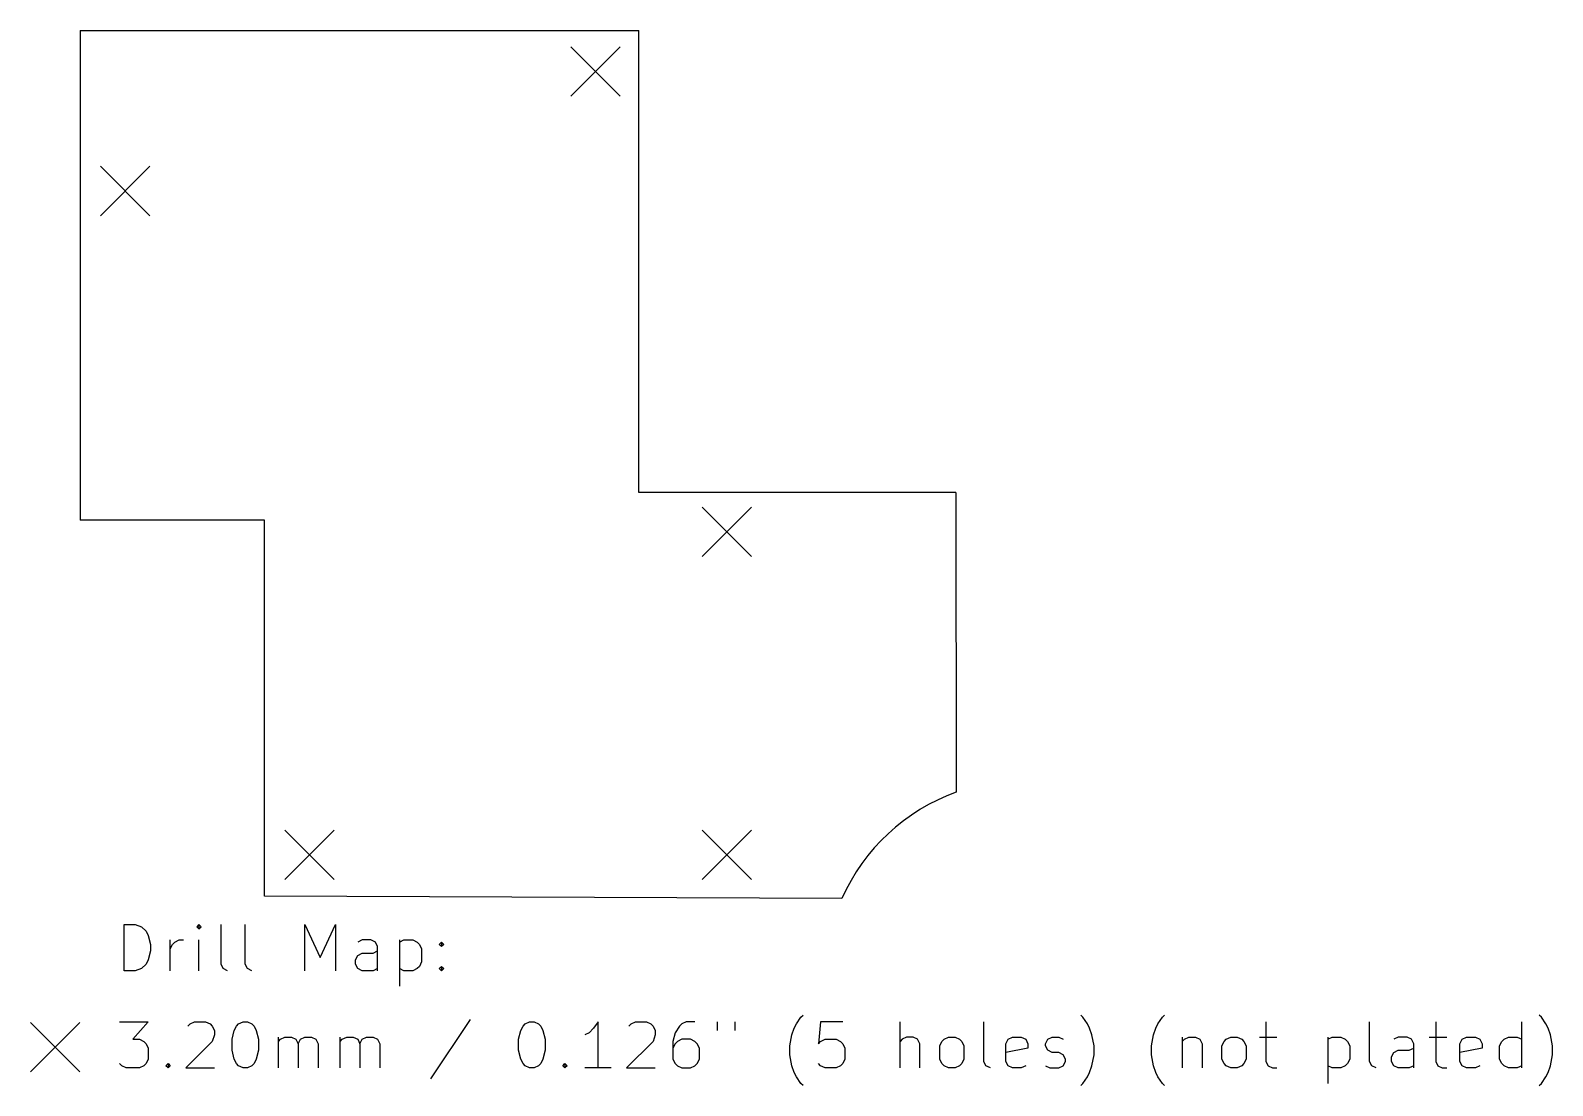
# Model space of a CAD drawing. Extents: x 72.7 to 171.4, y -163.5 to -95.1.
import ezdxf

# ---------------------------------------------------------------- set-up
doc = ezdxf.new("R2010")
doc.units = 0
doc.layers.add('BLACK', color=7, linetype='CONTINUOUS')

msp = doc.modelspace()

# ---------------------------------------------------------------- linework, layer by layer
at = {"layer": 'BLACK', "linetype": 'CONTINUOUS'}
for p, q in [((75.946, -95.124), (112.141, -95.124)), ((75.946, -95.124), (75.946, -126.873)), ((112.141, -125.095), (112.141, -95.124)), ((107.747, -96.19), (110.947, -99.39)), ((110.947, -96.19), (107.747, -99.39)), ((77.267, -103.937), (80.467, -107.137)), ((80.467, -103.937), (77.267, -107.137)), ((132.682, -125.095), (112.141, -125.095)), ((132.682, -125.095), (132.715, -144.526)), ((116.256, -126.035), (119.456, -129.235)), ((119.456, -126.035), (116.256, -129.235)), ((87.884, -126.873), (75.946, -126.873)), ((87.884, -151.257), (87.884, -126.873)), ((89.205, -146.99), (92.405, -150.19)), ((92.405, -146.99), (89.205, -150.19)), ((116.256, -146.99), (119.456, -150.19)), ((119.456, -146.99), (116.256, -150.19)), ((125.307, -151.422), (87.884, -151.257)), ((78.7853, -156.104), (78.7853, -153.104)), ((78.7853, -153.104), (79.4996, -153.104)), ((79.4996, -153.104), (79.9281, -153.247)), ((79.9281, -153.247), (80.2139, -153.532)), ((80.2139, -153.532), (80.3567, -153.818)), ((80.3567, -153.818), (80.4996, -154.39)), ((83.6424, -153.104), (83.4996, -153.247)), ((83.4996, -153.247), (83.6424, -153.39)), ((83.7853, -153.247), (83.6424, -153.104)), ((83.6424, -153.104), (83.6424, -153.39)), ((83.6424, -153.39), (83.7853, -153.247)), ((85.071, -155.675), (85.071, -153.104)), ((86.6424, -155.675), (86.6424, -153.104)), ((90.4996, -156.104), (90.4996, -153.104)), ((90.4996, -153.104), (91.4996, -155.247)), ((91.4996, -155.247), (92.4996, -153.104)), ((92.4996, -153.104), (92.4996, -156.104)), ((80.4996, -154.818), (80.3567, -155.39)), ((80.4996, -154.39), (80.4996, -154.818)), ((81.7853, -156.104), (81.7853, -154.104)), ((81.7853, -154.675), (81.9281, -154.39)), ((81.9281, -154.39), (82.071, -154.247)), ((82.071, -154.247), (82.3567, -154.104)), ((82.3567, -154.104), (82.6424, -154.104)), ((83.6424, -156.104), (83.6424, -154.104)), ((94.2139, -154.104), (93.9281, -154.247)), ((94.7853, -154.104), (94.2139, -154.104)), ((95.071, -154.247), (94.7853, -154.104)), ((94.9281, -154.961), (95.2139, -154.818)), ((95.2139, -154.532), (95.071, -154.247)), ((95.2139, -156.104), (95.2139, -154.532)), ((96.6424, -154.104), (96.6424, -157.104)), ((96.6424, -154.247), (96.9281, -154.104)), ((96.9281, -154.104), (97.4996, -154.104)), ((97.4996, -154.104), (97.7853, -154.247)), ((97.7853, -154.247), (97.9281, -154.39)), ((97.9281, -154.39), (98.071, -154.675)), ((98.071, -154.675), (98.071, -155.532)), ((99.2139, -154.39), (99.3567, -154.247)), ((99.3567, -154.532), (99.2139, -154.39)), ((99.3567, -154.247), (99.4996, -154.39)), ((99.3567, -154.247), (99.3567, -154.532)), ((99.4996, -154.39), (99.3567, -154.532)), ((80.2139, -155.675), (79.9281, -155.961)), ((80.3567, -155.39), (80.2139, -155.675)), ((85.2139, -155.961), (85.071, -155.675)), ((86.7853, -155.961), (86.6424, -155.675)), ((93.7853, -155.39), (93.9281, -155.104)), ((93.7853, -155.675), (93.7853, -155.39)), ((93.9281, -155.961), (93.7853, -155.675)), ((93.9281, -155.104), (94.2139, -154.961)), ((94.2139, -154.961), (94.9281, -154.961)), ((97.9281, -155.818), (97.7853, -155.961)), ((98.071, -155.532), (97.9281, -155.818)), ((99.2139, -155.961), (99.3567, -155.818)), ((99.3567, -155.818), (99.4996, -155.961)), ((99.3567, -155.818), (99.3567, -156.104)), ((79.4996, -156.104), (78.7853, -156.104)), ((79.9281, -155.961), (79.4996, -156.104)), ((85.4996, -156.104), (85.2139, -155.961)), ((87.071, -156.104), (86.7853, -155.961)), ((94.2139, -156.104), (93.9281, -155.961)), ((94.9281, -156.104), (94.2139, -156.104)), ((95.2139, -155.961), (94.9281, -156.104)), ((96.9281, -156.104), (96.6424, -155.961)), ((97.4996, -156.104), (96.9281, -156.104)), ((97.7853, -155.961), (97.4996, -156.104)), ((99.3567, -156.104), (99.2139, -155.961)), ((99.4996, -155.961), (99.3567, -156.104)), ((72.721, -159.447), (75.921, -162.647)), ((75.921, -159.447), (72.721, -162.647)), ((78.4996, -159.404), (80.3567, -159.404)), ((80.3567, -159.404), (79.3567, -160.547)), ((82.9281, -159.69), (83.071, -159.547)), ((83.071, -159.547), (83.3567, -159.404)), ((83.3567, -159.404), (84.071, -159.404)), ((84.071, -159.404), (84.3567, -159.547)), ((84.3567, -159.547), (84.4996, -159.69)), ((84.4996, -159.69), (84.6424, -159.975)), ((85.9281, -159.975), (86.071, -159.69)), ((86.071, -159.69), (86.2139, -159.547)), ((86.2139, -159.547), (86.4996, -159.404)), ((86.4996, -159.404), (86.7853, -159.404)), ((86.7853, -159.404), (87.071, -159.547)), ((87.071, -159.547), (87.2139, -159.69)), ((87.2139, -159.69), (87.3567, -159.975)), ((101.214, -159.261), (98.6424, -163.118)), ((104.5, -159.975), (104.642, -159.69)), ((104.642, -159.69), (104.785, -159.547)), ((104.785, -159.547), (105.071, -159.404)), ((105.071, -159.404), (105.357, -159.404)), ((105.357, -159.404), (105.642, -159.547)), ((105.642, -159.547), (105.785, -159.69)), ((105.785, -159.69), (105.928, -159.975)), ((109.5, -159.404), (109.214, -159.832)), ((109.5, -162.404), (109.5, -159.404)), ((111.5, -159.69), (111.642, -159.547)), ((111.642, -159.547), (111.928, -159.404)), ((111.928, -159.404), (112.642, -159.404)), ((112.642, -159.404), (112.928, -159.547)), ((112.928, -159.547), (113.071, -159.69)), ((113.071, -159.69), (113.214, -159.975)), ((114.785, -159.69), (114.5, -160.118)), ((114.928, -159.547), (114.785, -159.69)), ((115.214, -159.404), (114.928, -159.547)), ((115.785, -159.404), (115.214, -159.404)), ((117.214, -159.404), (117.214, -159.975)), ((118.357, -159.404), (118.357, -159.975)), ((122.214, -159.832), (122.357, -159.547)), ((122.357, -159.547), (122.642, -159.118)), ((122.642, -159.118), (122.785, -158.975)), ((123.928, -159.404), (123.785, -160.832)), ((125.357, -159.404), (123.928, -159.404)), ((129.071, -162.404), (129.071, -159.404)), ((134.5, -161.975), (134.5, -159.404)), ((140.928, -159.118), (140.785, -158.975)), ((141.214, -159.547), (140.928, -159.118)), ((141.357, -159.832), (141.214, -159.547)), ((145.642, -159.832), (145.785, -159.547)), ((145.785, -159.547), (146.071, -159.118)), ((146.071, -159.118), (146.214, -158.975)), ((152.785, -159.404), (152.785, -161.975)), ((159.5, -161.975), (159.5, -159.404)), ((163.785, -159.404), (163.785, -161.975)), ((169.357, -162.404), (169.357, -159.404)), ((170.642, -159.118), (170.5, -158.975)), ((170.928, -159.547), (170.642, -159.118)), ((171.071, -159.832), (170.928, -159.547)), ((79.3567, -160.547), (79.7853, -160.547)), ((79.7853, -160.547), (80.071, -160.69)), ((80.071, -160.69), (80.2139, -160.832)), ((84.4996, -160.69), (82.7853, -162.404)), ((84.6424, -160.261), (84.4996, -160.69)), ((84.6424, -159.975), (84.6424, -160.261)), ((85.7853, -160.547), (85.9281, -159.975)), ((85.7853, -161.261), (85.7853, -160.547)), ((87.3567, -159.975), (87.4996, -160.547)), ((87.4996, -160.547), (87.4996, -161.261)), ((88.7853, -162.404), (88.7853, -160.404)), ((88.7853, -160.69), (88.9281, -160.547)), ((88.9281, -160.547), (89.2139, -160.404)), ((89.2139, -160.404), (89.6424, -160.404)), ((89.6424, -160.404), (89.9281, -160.547)), ((89.9281, -160.547), (90.071, -160.832)), ((90.071, -160.832), (90.2139, -160.547)), ((90.2139, -160.547), (90.4996, -160.404)), ((90.4996, -160.404), (90.9281, -160.404)), ((90.9281, -160.404), (91.2139, -160.547)), ((91.2139, -160.547), (91.3567, -160.832)), ((92.7853, -162.404), (92.7853, -160.404)), ((92.7853, -160.69), (92.9281, -160.547)), ((92.9281, -160.547), (93.2139, -160.404)), ((93.2139, -160.404), (93.6424, -160.404)), ((93.6424, -160.404), (93.9281, -160.547)), ((93.9281, -160.547), (94.071, -160.832)), ((94.071, -160.832), (94.2139, -160.547)), ((94.2139, -160.547), (94.4996, -160.404)), ((94.4996, -160.404), (94.9281, -160.404)), ((94.9281, -160.404), (95.2139, -160.547)), ((95.2139, -160.547), (95.3567, -160.832)), ((104.357, -160.547), (104.5, -159.975)), ((104.357, -161.261), (104.357, -160.547)), ((105.928, -159.975), (106.071, -160.547)), ((106.071, -160.547), (106.071, -161.261)), ((108.928, -160.118), (108.642, -160.261)), ((109.214, -159.832), (108.928, -160.118)), ((113.071, -160.69), (111.357, -162.404)), ((113.214, -160.261), (113.071, -160.69)), ((113.214, -159.975), (113.214, -160.261)), ((114.5, -160.118), (114.357, -160.69)), ((114.357, -160.69), (114.357, -161.832)), ((114.642, -160.69), (114.5, -160.832)), ((114.928, -160.547), (114.642, -160.69)), ((115.5, -160.547), (114.928, -160.547)), ((115.785, -160.69), (115.5, -160.547)), ((115.928, -160.832), (115.785, -160.69)), ((121.928, -160.975), (122.071, -160.261)), ((122.071, -160.261), (122.214, -159.832)), ((123.785, -160.832), (123.928, -160.69)), ((123.928, -160.69), (124.214, -160.547)), ((124.214, -160.547), (124.928, -160.547)), ((124.928, -160.547), (125.214, -160.69)), ((125.214, -160.69), (125.357, -160.832)), ((129.214, -160.547), (129.071, -160.69)), ((129.5, -160.404), (129.214, -160.547)), ((129.928, -160.404), (129.5, -160.404)), ((130.214, -160.547), (129.928, -160.404)), ((130.357, -160.832), (130.214, -160.547)), ((131.642, -160.975), (131.785, -160.69)), ((131.785, -160.69), (131.928, -160.547)), ((131.928, -160.547), (132.214, -160.404)), ((132.214, -160.404), (132.642, -160.404)), ((132.642, -160.404), (132.928, -160.547)), ((132.928, -160.547), (133.071, -160.69)), ((133.071, -160.69), (133.214, -160.975)), ((135.928, -160.832), (136.071, -160.547)), ((136.071, -160.547), (136.357, -160.404)), ((136.357, -160.404), (136.928, -160.404)), ((136.928, -160.404), (137.214, -160.547)), ((137.214, -160.547), (137.357, -160.832)), ((138.5, -160.832), (138.642, -160.547)), ((138.642, -160.547), (138.928, -160.404)), ((138.928, -160.404), (139.357, -160.404)), ((139.357, -160.404), (139.642, -160.547)), ((141.5, -160.261), (141.357, -159.832)), ((141.642, -160.975), (141.5, -160.261)), ((145.357, -160.975), (145.5, -160.261)), ((145.5, -160.261), (145.642, -159.832)), ((147.357, -160.404), (147.357, -162.404)), ((147.357, -160.69), (147.5, -160.547)), ((147.5, -160.547), (147.785, -160.404)), ((147.785, -160.404), (148.214, -160.404)), ((148.214, -160.404), (148.5, -160.547)), ((148.5, -160.547), (148.642, -160.832)), ((149.928, -160.975), (150.071, -160.69)), ((150.071, -160.69), (150.214, -160.547)), ((150.214, -160.547), (150.5, -160.404)), ((150.5, -160.404), (150.928, -160.404)), ((150.928, -160.404), (151.214, -160.547)), ((151.214, -160.547), (151.357, -160.69)), ((151.357, -160.69), (151.5, -160.975)), ((152.357, -160.404), (153.5, -160.404)), ((156.785, -160.404), (156.785, -163.404)), ((156.785, -160.547), (157.071, -160.404)), ((157.071, -160.404), (157.642, -160.404)), ((157.642, -160.404), (157.928, -160.547)), ((157.928, -160.547), (158.071, -160.69)), ((158.071, -160.69), (158.214, -160.975)), ((161.357, -160.404), (161.071, -160.547)), ((161.928, -160.404), (161.357, -160.404)), ((162.214, -160.547), (161.928, -160.404)), ((162.357, -160.832), (162.214, -160.547)), ((163.357, -160.404), (164.5, -160.404)), ((165.357, -160.832), (165.5, -160.547)), ((165.5, -160.547), (165.785, -160.404)), ((165.785, -160.404), (166.357, -160.404)), ((166.357, -160.404), (166.642, -160.547)), ((166.642, -160.547), (166.785, -160.832)), ((167.928, -160.975), (168.071, -160.69)), ((168.071, -160.69), (168.214, -160.547)), ((168.214, -160.547), (168.5, -160.404)), ((168.5, -160.404), (169.071, -160.404)), ((169.071, -160.404), (169.357, -160.547)), ((171.214, -160.261), (171.071, -159.832)), ((171.357, -160.975), (171.214, -160.261)), ((80.2139, -160.832), (80.3567, -161.118)), ((80.3567, -161.118), (80.3567, -161.832)), ((85.9281, -161.832), (85.7853, -161.261)), ((87.4996, -161.261), (87.3567, -161.832)), ((90.071, -160.832), (90.071, -162.404)), ((91.3567, -160.832), (91.3567, -162.404)), ((94.071, -160.832), (94.071, -162.404)), ((95.3567, -160.832), (95.3567, -162.404)), ((104.5, -161.832), (104.357, -161.261)), ((106.071, -161.261), (105.928, -161.832)), ((114.5, -160.832), (114.357, -161.118)), ((116.071, -161.118), (115.928, -160.832)), ((116.071, -161.832), (116.071, -161.118)), ((121.928, -161.547), (121.928, -160.975)), ((122.071, -162.261), (121.928, -161.547)), ((125.357, -160.832), (125.5, -161.118)), ((125.5, -161.118), (125.5, -161.832)), ((130.357, -162.404), (130.357, -160.832)), ((131.642, -161.832), (131.642, -160.975)), ((133.214, -160.975), (133.214, -161.832)), ((135.928, -161.975), (135.928, -160.832)), ((137.357, -161.118), (135.928, -161.404)), ((137.357, -160.832), (137.357, -161.118)), ((138.5, -160.975), (138.5, -160.832)), ((138.642, -161.261), (138.5, -160.975)), ((138.928, -161.404), (138.642, -161.261)), ((139.357, -161.404), (138.928, -161.404)), ((139.642, -161.547), (139.357, -161.404)), ((139.785, -161.832), (139.642, -161.547)), ((141.5, -162.261), (141.642, -161.547)), ((141.642, -161.547), (141.642, -160.975)), ((145.357, -161.547), (145.357, -160.975)), ((145.5, -162.261), (145.357, -161.547)), ((148.642, -160.832), (148.642, -162.404)), ((149.928, -161.832), (149.928, -160.975)), ((151.5, -160.975), (151.5, -161.832)), ((158.214, -160.975), (158.214, -161.832)), ((160.928, -161.69), (161.071, -161.404)), ((160.928, -161.975), (160.928, -161.69)), ((161.071, -161.404), (161.357, -161.261)), ((161.357, -161.261), (162.071, -161.261)), ((162.071, -161.261), (162.357, -161.118)), ((162.357, -162.404), (162.357, -160.832)), ((165.357, -161.975), (165.357, -160.832)), ((166.785, -161.118), (165.357, -161.404)), ((166.785, -160.832), (166.785, -161.118)), ((167.928, -161.832), (167.928, -160.975)), ((171.214, -162.261), (171.357, -161.547)), ((171.357, -161.547), (171.357, -160.975)), ((78.6424, -162.261), (78.4996, -162.118)), ((78.9281, -162.404), (78.6424, -162.261)), ((79.7853, -162.404), (78.9281, -162.404)), ((80.071, -162.261), (79.7853, -162.404)), ((80.2139, -162.118), (80.071, -162.261)), ((80.3567, -161.832), (80.2139, -162.118)), ((81.4996, -162.261), (81.6424, -162.118)), ((81.6424, -162.404), (81.4996, -162.261)), ((81.6424, -162.118), (81.7853, -162.261)), ((81.6424, -162.118), (81.6424, -162.404)), ((81.7853, -162.261), (81.6424, -162.404)), ((82.7853, -162.404), (84.6424, -162.404)), ((86.071, -162.118), (85.9281, -161.832)), ((86.2139, -162.261), (86.071, -162.118)), ((86.4996, -162.404), (86.2139, -162.261)), ((86.7853, -162.404), (86.4996, -162.404)), ((87.071, -162.261), (86.7853, -162.404)), ((87.2139, -162.118), (87.071, -162.261)), ((87.3567, -161.832), (87.2139, -162.118)), ((104.642, -162.118), (104.5, -161.832)), ((104.785, -162.261), (104.642, -162.118)), ((105.071, -162.404), (104.785, -162.261)), ((105.357, -162.404), (105.071, -162.404)), ((105.642, -162.261), (105.357, -162.404)), ((105.785, -162.118), (105.642, -162.261)), ((105.928, -161.832), (105.785, -162.118)), ((107.214, -162.261), (107.357, -162.118)), ((107.357, -162.404), (107.214, -162.261)), ((107.357, -162.118), (107.5, -162.261)), ((107.357, -162.118), (107.357, -162.404)), ((107.5, -162.261), (107.357, -162.404)), ((110.357, -162.404), (108.642, -162.404)), ((111.357, -162.404), (113.214, -162.404)), ((114.357, -161.832), (114.5, -162.118)), ((114.5, -162.118), (114.642, -162.261)), ((114.642, -162.261), (114.928, -162.404)), ((114.928, -162.404), (115.5, -162.404)), ((115.5, -162.404), (115.785, -162.261)), ((115.785, -162.261), (115.928, -162.118)), ((115.928, -162.118), (116.071, -161.832)), ((122.214, -162.69), (122.071, -162.261)), ((122.357, -162.975), (122.214, -162.69)), ((123.928, -162.261), (123.785, -162.118)), ((124.214, -162.404), (123.928, -162.261)), ((124.928, -162.404), (124.214, -162.404)), ((125.214, -162.261), (124.928, -162.404)), ((125.357, -162.118), (125.214, -162.261)), ((125.5, -161.832), (125.357, -162.118)), ((131.785, -162.118), (131.642, -161.832)), ((131.928, -162.261), (131.785, -162.118)), ((132.214, -162.404), (131.928, -162.261)), ((132.642, -162.404), (132.214, -162.404)), ((132.928, -162.261), (132.642, -162.404)), ((133.071, -162.118), (132.928, -162.261)), ((133.214, -161.832), (133.071, -162.118)), ((134.642, -162.261), (134.5, -161.975)), ((134.928, -162.404), (134.642, -162.261)), ((136.071, -162.261), (135.928, -161.975)), ((136.357, -162.404), (136.071, -162.261)), ((136.928, -162.404), (136.357, -162.404)), ((137.214, -162.261), (136.928, -162.404)), ((138.5, -162.261), (138.785, -162.404)), ((138.785, -162.404), (139.357, -162.404)), ((139.357, -162.404), (139.642, -162.261)), ((139.642, -162.261), (139.785, -161.975)), ((139.785, -161.975), (139.785, -161.832)), ((141.214, -162.975), (141.357, -162.69)), ((141.357, -162.69), (141.5, -162.261)), ((145.642, -162.69), (145.5, -162.261)), ((145.785, -162.975), (145.642, -162.69)), ((150.071, -162.118), (149.928, -161.832)), ((150.214, -162.261), (150.071, -162.118)), ((150.5, -162.404), (150.214, -162.261)), ((150.928, -162.404), (150.5, -162.404)), ((151.214, -162.261), (150.928, -162.404)), ((151.357, -162.118), (151.214, -162.261)), ((151.5, -161.832), (151.357, -162.118)), ((152.785, -161.975), (152.928, -162.261)), ((152.928, -162.261), (153.214, -162.404)), ((153.214, -162.404), (153.5, -162.404)), ((157.071, -162.404), (156.785, -162.261)), ((157.642, -162.404), (157.071, -162.404)), ((157.928, -162.261), (157.642, -162.404)), ((158.071, -162.118), (157.928, -162.261)), ((158.214, -161.832), (158.071, -162.118)), ((159.642, -162.261), (159.5, -161.975)), ((159.928, -162.404), (159.642, -162.261)), ((161.071, -162.261), (160.928, -161.975)), ((161.357, -162.404), (161.071, -162.261)), ((162.071, -162.404), (161.357, -162.404)), ((162.357, -162.261), (162.071, -162.404)), ((163.785, -161.975), (163.928, -162.261)), ((163.928, -162.261), (164.214, -162.404)), ((164.214, -162.404), (164.5, -162.404)), ((165.5, -162.261), (165.357, -161.975)), ((165.785, -162.404), (165.5, -162.261)), ((166.357, -162.404), (165.785, -162.404)), ((166.642, -162.261), (166.357, -162.404)), ((168.071, -162.118), (167.928, -161.832)), ((168.214, -162.261), (168.071, -162.118)), ((168.5, -162.404), (168.214, -162.261)), ((169.071, -162.404), (168.5, -162.404)), ((169.357, -162.261), (169.071, -162.404)), ((170.928, -162.975), (171.071, -162.69)), ((171.071, -162.69), (171.214, -162.261)), ((122.642, -163.404), (122.357, -162.975)), ((122.785, -163.547), (122.642, -163.404)), ((140.785, -163.547), (140.928, -163.404)), ((140.928, -163.404), (141.214, -162.975)), ((146.071, -163.404), (145.785, -162.975)), ((146.214, -163.547), (146.071, -163.404)), ((170.5, -163.547), (170.642, -163.404)), ((170.642, -163.404), (170.928, -162.975))]:
    msp.add_line(p, q, dxfattribs=at)
at = {"layer": 'BLACK'}
msp.add_arc((137.033, -156.591), 12.8144, 109.692, 156.209, dxfattribs=at)

doc.saveas('drawing.dxf')
